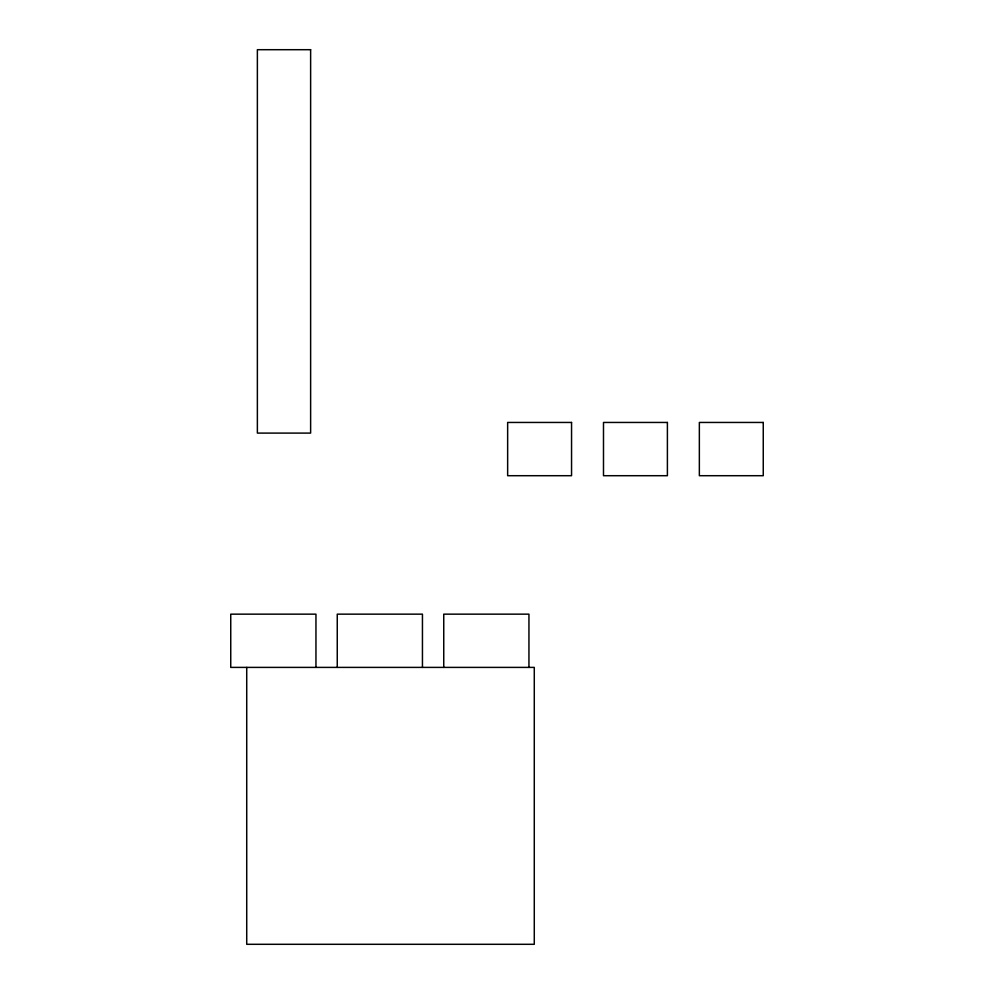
<?xml version="1.0" encoding="UTF-8"?>
<svg xmlns="http://www.w3.org/2000/svg" width="994" height="994" viewBox="0 0 994 994"><rect width="100%" height="100%" fill="white"/><g stroke="black" fill="none" stroke-linecap="round" stroke-linejoin="round"><path stroke-width="1.49" d="M528.945 667.396L528.945 614.155L443.746 614.155L443.746 667.396M422.45 667.396L422.45 614.155L337.252 614.155L337.252 667.396M315.955 667.396L315.955 614.155L230.745 614.155L230.745 667.396L534.275 667.396L534.275 944.3L246.723 944.3L246.723 667.396M310.625 49.7L257.371 49.7L257.371 433.098L310.625 433.098L310.625 49.7M571.55 422.45L507.648 422.45L507.648 475.704L571.55 475.704L571.55 422.45M667.396 422.45L603.495 422.45L603.495 475.704L667.396 475.704L667.396 422.45M763.255 422.45L699.354 422.45L699.354 475.704L763.255 475.704L763.255 422.45"/></g></svg>
